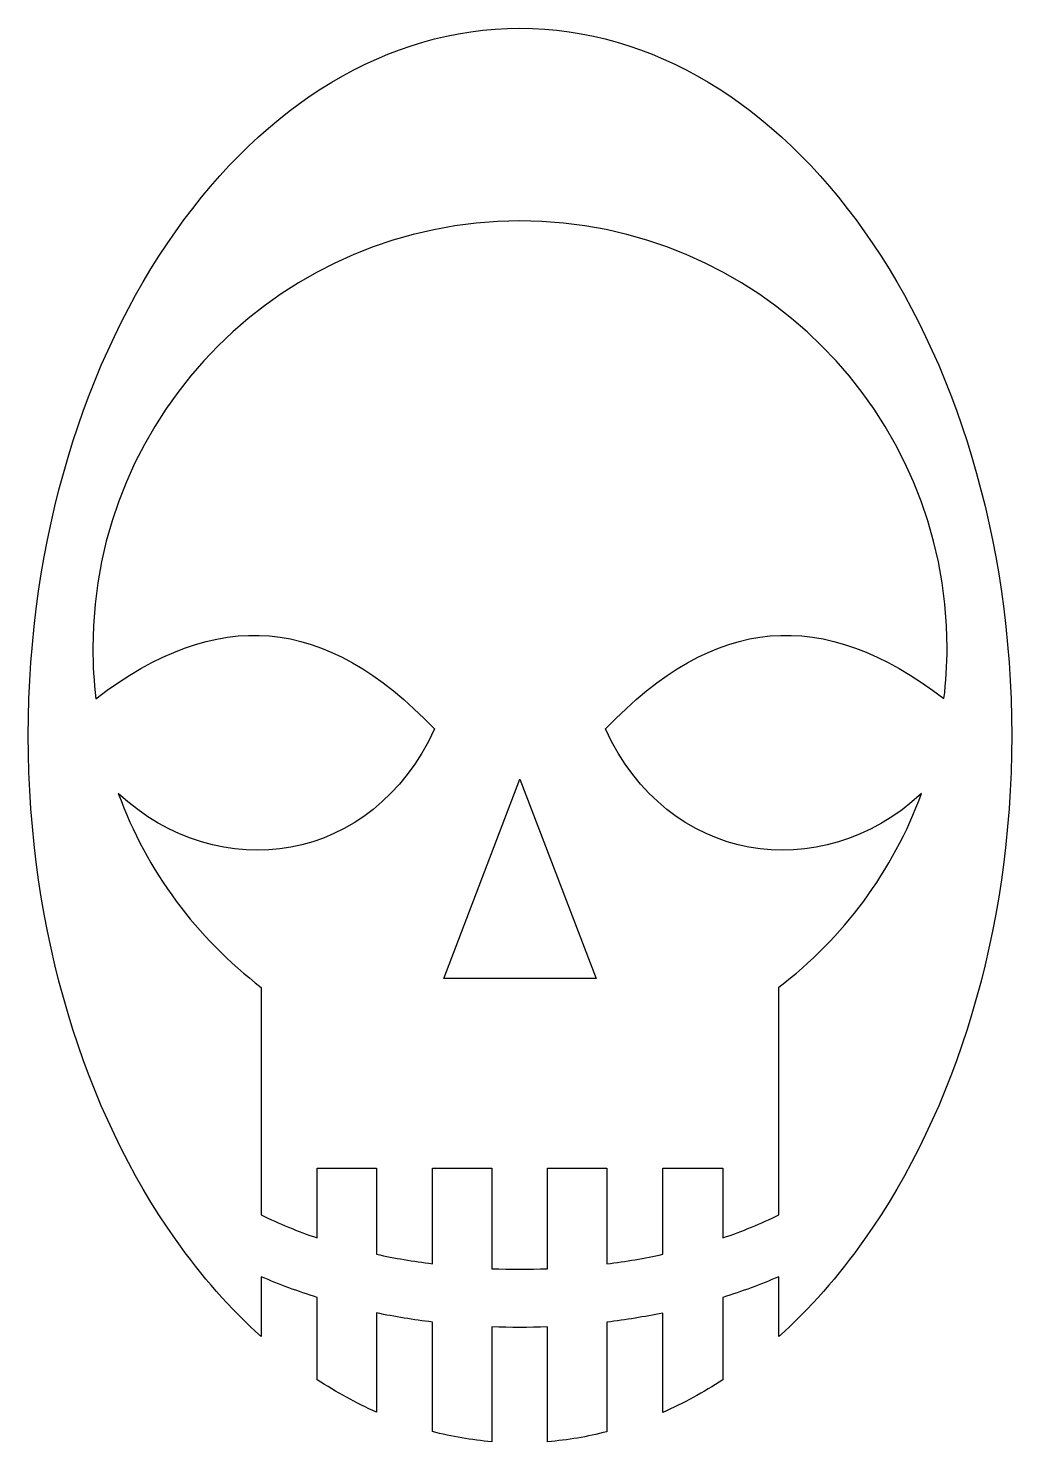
# Model space of a CAD drawing. Header units: centimetres. Extents: x -6.8 to 7, y -10 to 10.
import ezdxf

# ---------------------------------------------------------------- set-up
doc = ezdxf.new("R2010")
doc.units = ezdxf.units.CM
doc.header["$MEASUREMENT"] = 0
doc.layers.add('Layer 1', color=7, linetype='Continuous')

msp = doc.modelspace()

# ---------------------------------------------------------------- linework, layer by layer
at = {"layer": 'Layer 1'}
for points, knots in [([(0.09614, 9.9793), (-1.77747, 9.9793), (-3.49278, 8.90798), (-4.76498, 7.10661), (-4.76498, 7.10661), (-6.03719, 5.30528), (-6.84049, 2.78481), (-6.84049, -0.00654), (-6.84049, -0.00654), (-6.84049, -2.79785), (-6.03719, -5.31844), (-4.76498, -7.11977), (-4.76498, -7.11977), (-4.39601, -7.64223), (-3.98922, -8.10271), (-3.55265, -8.49419), (-3.55265, -8.49419), (-3.55265, -8.49419), (-3.55265, -7.64817), (-3.55265, -7.64817), (-3.55265, -7.64817), (-3.2988, -7.75857), (-3.03542, -7.85585), (-2.76461, -7.94073), (-2.76461, -7.94073), (-2.76461, -7.94073), (-2.76461, -9.10296), (-2.76461, -9.10296), (-2.76461, -9.10296), (-2.49372, -9.28066), (-2.21495, -9.43381), (-1.92787, -9.56023), (-1.92787, -9.56023), (-1.92787, -9.56023), (-1.92788, -8.1595), (-1.92788, -8.1595), (-1.92788, -8.1595), (-1.66888, -8.21356), (-1.40563, -8.2559), (-1.13976, -8.28866), (-1.13976, -8.28866), (-1.13976, -8.28866), (-1.13976, -9.83437), (-1.13976, -9.83437), (-1.13976, -9.83437), (-0.86537, -9.90563), (-0.58559, -9.95476), (-0.30171, -9.97795), (-0.30171, -9.97795), (-0.30171, -9.97795), (-0.30171, -8.35575), (-0.30171, -8.35575), (-0.30171, -8.35575), (-0.03943, -8.36604), (0.22391, -8.36714), (0.48628, -8.35714), (0.48628, -8.35714), (0.48628, -8.35714), (0.48628, -9.97795), (0.48628, -9.97795), (0.48628, -9.97795), (0.76965, -9.95526), (1.04914, -9.90753), (1.3231, -9.83694), (1.3231, -9.83694), (1.3231, -9.83694), (1.3231, -8.28997), (1.3231, -8.28997), (1.3231, -8.28997), (1.58893, -8.2575), (1.8521, -8.21462), (2.11114, -8.16081), (2.11114, -8.16081), (2.11114, -8.16081), (2.11114, -9.56429), (2.11114, -9.56429), (2.11114, -9.56429), (2.40189, -9.43694), (2.6842, -9.2829), (2.95842, -9.10306), (2.95842, -9.10306), (2.95842, -9.10306), (2.95842, -7.94078), (2.95842, -7.94078), (2.95842, -7.94078), (3.22922, -7.85594), (3.49256, -7.75861), (3.74646, -7.64826), (3.74646, -7.64826), (3.74646, -7.64826), (3.74646, -8.49428), (3.74646, -8.49428), (3.74646, -8.49428), (4.18319, -8.10279), (4.58982, -7.64228), (4.95879, -7.11986), (4.95879, -7.11986), (6.231, -5.31844), (7.0343, -2.79794), (7.0343, -0.00663), (7.0343, -0.00663), (7.03422, 2.78468), (6.231, 5.30518), (4.95879, 7.10656), (4.95879, 7.10656), (3.68658, 8.90798), (1.96992, 9.9793), (0.09628, 9.9793), (0.09628, 9.9793), (0.09628, 9.9793), (0.09614, 9.9793), (0.09614, 9.9793)], [0, 0, 0, 0, 0.03448276, 0.03448276, 0.03448276, 0.03448276, 0.06896552, 0.06896552, 0.06896552, 0.06896552, 0.10344828, 0.10344828, 0.10344828, 0.10344828, 0.13793103, 0.13793103, 0.13793103, 0.13793103, 0.17241379, 0.17241379, 0.17241379, 0.17241379, 0.20689655, 0.20689655, 0.20689655, 0.20689655, 0.24137931, 0.24137931, 0.24137931, 0.24137931, 0.27586207, 0.27586207, 0.27586207, 0.27586207, 0.31034483, 0.31034483, 0.31034483, 0.31034483, 0.34482759, 0.34482759, 0.34482759, 0.34482759, 0.37931034, 0.37931034, 0.37931034, 0.37931034, 0.4137931, 0.4137931, 0.4137931, 0.4137931, 0.44827586, 0.44827586, 0.44827586, 0.44827586, 0.48275862, 0.48275862, 0.48275862, 0.48275862, 0.51724138, 0.51724138, 0.51724138, 0.51724138, 0.55172414, 0.55172414, 0.55172414, 0.55172414, 0.5862069, 0.5862069, 0.5862069, 0.5862069, 0.62068966, 0.62068966, 0.62068966, 0.62068966, 0.65517241, 0.65517241, 0.65517241, 0.65517241, 0.68965517, 0.68965517, 0.68965517, 0.68965517, 0.72413793, 0.72413793, 0.72413793, 0.72413793, 0.75862069, 0.75862069, 0.75862069, 0.75862069, 0.79310345, 0.79310345, 0.79310345, 0.79310345, 0.82758621, 0.82758621, 0.82758621, 0.82758621, 0.86206897, 0.86206897, 0.86206897, 0.86206897, 0.89655172, 0.89655172, 0.89655172, 0.89655172, 0.93103448, 0.93103448, 0.93103448, 0.93103448, 1, 1, 1, 1]), ([(0.09614, 7.2582), (3.42404, 7.2582), (6.12228, 4.55987), (6.12228, 1.2321), (6.12228, 1.2321), (6.12228, 0.98892), (6.10676, 0.74945), (6.07876, 0.5139), (6.07876, 0.5139), (4.36801, 1.82524), (2.84785, 1.70641), (1.30324, 0.0856), (1.30324, 0.0856), (2.17401, -1.82608), (4.34439, -2.1477), (5.76124, -0.82493), (5.76124, -0.82493), (5.36309, -1.92045), (4.65669, -2.86772), (3.74637, -3.56188), (3.74637, -3.56188), (3.74637, -3.56188), (3.74637, -6.7758), (3.74637, -6.7758), (3.74637, -6.7758), (3.498, -6.89842), (3.23424, -7.0068), (2.95833, -7.09999), (2.95833, -7.09999), (2.95833, -7.09999), (2.95834, -6.11436), (2.95834, -6.11436), (2.95834, -6.11436), (2.95834, -6.11436), (2.11101, -6.11436), (2.11101, -6.11436), (2.11101, -6.11436), (2.11101, -6.11436), (2.11101, -7.33196), (2.11101, -7.33196), (2.11101, -7.33196), (1.85379, -7.38779), (1.59024, -7.43274), (1.32302, -7.46639), (1.32302, -7.46639), (1.32302, -7.46639), (1.32302, -6.11436), (1.32302, -6.11436), (1.32302, -6.11436), (1.32302, -6.11436), (0.4862, -6.11436), (0.4862, -6.11436), (0.4862, -6.11436), (0.4862, -6.11436), (0.4862, -7.53491), (0.4862, -7.53491), (0.4862, -7.53491), (0.22392, -7.54511), (-0.03942, -7.54533), (-0.30175, -7.53491), (-0.30175, -7.53491), (-0.30175, -7.53491), (-0.30175, -6.11436), (-0.30175, -6.11436), (-0.30175, -6.11436), (-0.30175, -6.11436), (-1.1398, -6.11436), (-1.1398, -6.11436), (-1.1398, -6.11436), (-1.1398, -6.11436), (-1.1398, -7.465), (-1.1398, -7.465), (-1.1398, -7.465), (-1.40702, -7.43118), (-1.67069, -7.38678), (-1.92792, -7.33065), (-1.92792, -7.33065), (-1.92792, -7.33065), (-1.92792, -6.11436), (-1.92792, -6.11436), (-1.92792, -6.11436), (-1.92792, -6.11436), (-2.76466, -6.11436), (-2.76466, -6.11436), (-2.76466, -6.11436), (-2.76466, -6.11436), (-2.76466, -7.10004), (-2.76466, -7.10004), (-2.76466, -7.10004), (-3.04052, -7.00685), (-3.30441, -6.89848), (-3.55265, -6.77585), (-3.55265, -6.77585), (-3.55265, -6.77585), (-3.55265, -3.56319), (-3.55265, -3.56319), (-3.55265, -3.56319), (-4.46419, -2.86856), (-5.17198, -1.92054), (-5.57013, -0.82354), (-5.57013, -0.82354), (-4.15329, -2.14858), (-1.98071, -1.82701), (-1.1096, 0.0856), (-1.1096, 0.0856), (-2.65463, 1.70696), (-4.175, 1.82516), (-5.88639, 0.51259), (-5.88639, 0.51259), (-5.91452, 0.74873), (-5.92982, 0.98846), (-5.92982, 1.2321), (-5.92982, 1.2321), (-5.92982, 4.55987), (-3.23162, 7.25811), (0.09619, 7.25811), (0.09619, 7.25811), (0.09619, 7.25811), (0.09614, 7.2582), (0.09614, 7.2582)], [0, 0, 0, 0, 0.03225806, 0.03225806, 0.03225806, 0.03225806, 0.06451613, 0.06451613, 0.06451613, 0.06451613, 0.09677419, 0.09677419, 0.09677419, 0.09677419, 0.12903226, 0.12903226, 0.12903226, 0.12903226, 0.16129032, 0.16129032, 0.16129032, 0.16129032, 0.19354839, 0.19354839, 0.19354839, 0.19354839, 0.22580645, 0.22580645, 0.22580645, 0.22580645, 0.25806452, 0.25806452, 0.25806452, 0.25806452, 0.29032258, 0.29032258, 0.29032258, 0.29032258, 0.32258065, 0.32258065, 0.32258065, 0.32258065, 0.35483871, 0.35483871, 0.35483871, 0.35483871, 0.38709677, 0.38709677, 0.38709677, 0.38709677, 0.41935484, 0.41935484, 0.41935484, 0.41935484, 0.4516129, 0.4516129, 0.4516129, 0.4516129, 0.48387097, 0.48387097, 0.48387097, 0.48387097, 0.51612903, 0.51612903, 0.51612903, 0.51612903, 0.5483871, 0.5483871, 0.5483871, 0.5483871, 0.58064516, 0.58064516, 0.58064516, 0.58064516, 0.61290323, 0.61290323, 0.61290323, 0.61290323, 0.64516129, 0.64516129, 0.64516129, 0.64516129, 0.67741935, 0.67741935, 0.67741935, 0.67741935, 0.70967742, 0.70967742, 0.70967742, 0.70967742, 0.74193548, 0.74193548, 0.74193548, 0.74193548, 0.77419355, 0.77419355, 0.77419355, 0.77419355, 0.80645161, 0.80645161, 0.80645161, 0.80645161, 0.83870968, 0.83870968, 0.83870968, 0.83870968, 0.87096774, 0.87096774, 0.87096774, 0.87096774, 0.90322581, 0.90322581, 0.90322581, 0.90322581, 0.93548387, 0.93548387, 0.93548387, 0.93548387, 1, 1, 1, 1]), ([(0.09614, -0.62198), (0.09614, -0.62198), (-0.97775, -3.43935), (-0.97775, -3.43935), (-0.97775, -3.43935), (-0.97775, -3.43935), (1.17147, -3.43935), (1.17147, -3.43935), (1.17147, -3.43935), (1.17147, -3.43935), (0.09619, -0.62198), (0.09619, -0.62198), (0.09619, -0.62198), (0.09619, -0.62198), (0.09614, -0.62198), (0.09614, -0.62198)], [0, 0, 0, 0, 0.2, 0.2, 0.2, 0.2, 0.4, 0.4, 0.4, 0.4, 0.6, 0.6, 0.6, 0.6, 1, 1, 1, 1])]:
    msp.add_open_spline(points, degree=3, knots=knots, dxfattribs=at)

doc.saveas('drawing.dxf')
